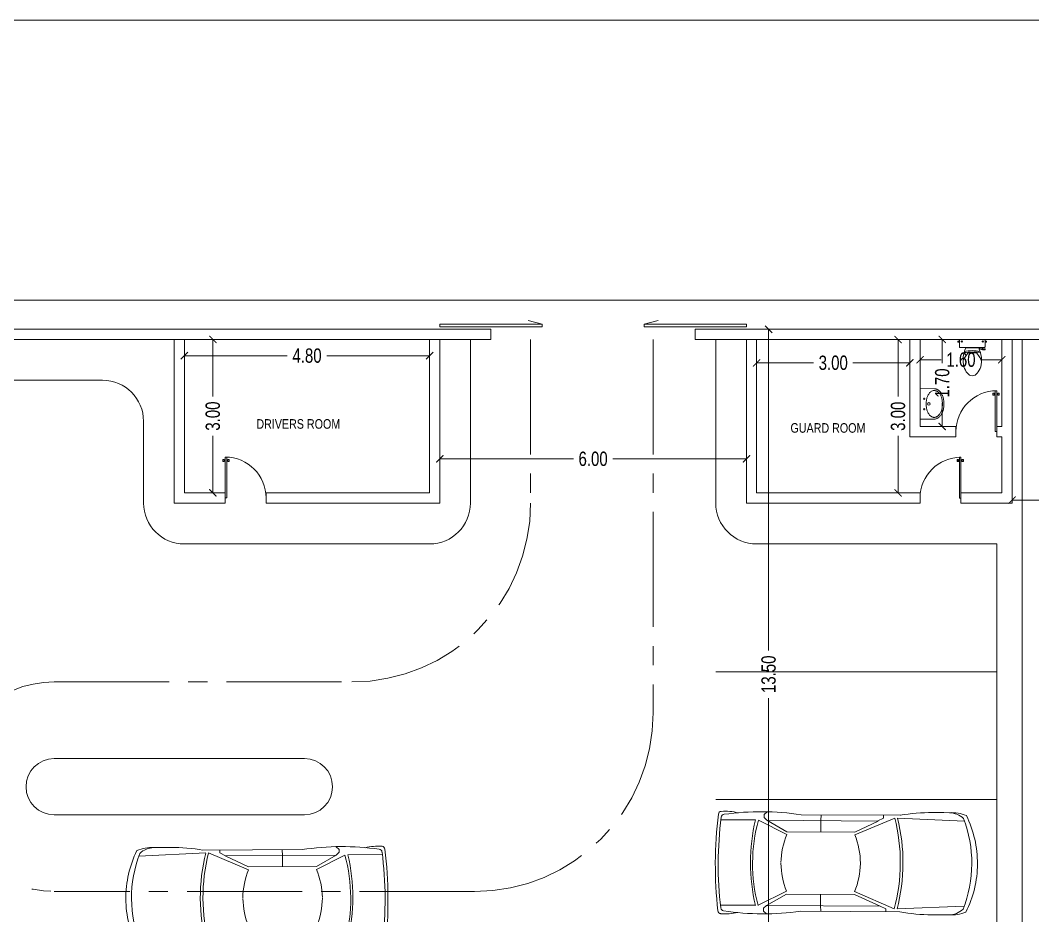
# Model space of a CAD drawing. Header units: millimetres. Extents: x -401 to 2889, y -234 to 146.
# Drawn here: x 143.22 to 163.04, y -18.87 to -1.34 of the extents above; entities that cross this region are included whole.
import ezdxf

# ---------------------------------------------------------------- set-up
doc = ezdxf.new("R2010")
doc.units = ezdxf.units.MM
doc.header["$LTSCALE"] = 3
doc.header["$MEASUREMENT"] = 0
doc.linetypes.add('AXES2', pattern=[1.125, 0.75, -0.125, 0.125, -0.125])
doc.linetypes.add('CONTINU', pattern=[0])
doc.layers.get('0').update_dxf_attribs({"color": 3, "lineweight": 9})
for name, color, linetype, lineweight in [('DIM-IN', 1, 'Continuous', 0), ('Drw - Arch - brick (0.20)', 7, 'CONTINU', 20), ('Drw - Arch - Door (0.05)', 141, 'CONTINU', 5), ('Drw - Arch - Furniture (0.05)', 31, 'Continuous', 5), ('Drw - Arch - Window (0.05)', 4, 'CONTINU', 5), ('Drw - Dimension', 1, 'CONTINU', 0), ('SAINT', 140, 'Continuous', 9), ('text', 7, 'Continuous', 0), ('WALKWAY', 42, 'Continuous', 13)]:
    doc.layers.add(name, color=color, linetype=linetype, lineweight=lineweight)
doc.styles.add('drwazah arabic', font='ARIALUNI.TTF', dxfattribs={"width": 0.75})
doc.styles.get("Standard").update_dxf_attribs({"font": 'simplex.shx', "width": 0.8})
doc.dimstyles.new('Arch A-D 1-200m', dxfattribs={"dimscale": 2, "dimtxt": 0.14, "dimasz": 0.07, "dimexe": 0, "dimexo": 0, "dimgap": 0.05, "dimtad": 0, "dimzin": 1, "dimdsep": 46, "dimtxsty": 'drwazah arabic', "dimblk": 'ARCHTICK', "dimcen": 0, "dimse1": 1, "dimse2": 1, "dimclrd": 9, "dimclre": 9, "dimclrt": 6, "dimaunit": 2, "dimazin": 0, "dimtfac": 1, "dimtmove": 0, "dimatfit": 0, "dimldrblk": 'ARCHTICK', "dimfxl": 0.18, "dimtolj": 1, "dimtzin": 0, "dimlwd": 9, "dimlwe": 9, "dimarcsym": 2})

# ---------------------------------------------------------------- blocks, each defined once
blk = doc.blocks.new('_ArchTick')
at = {"color": 0, "linetype": 'ByBlock', "const_width": 0.15}
blk.add_lwpolyline([(-0.5, -0.5), (0.5, 0.5)], dxfattribs=at)
blk = doc.blocks.new('*D19')
at = {"layer": 'Defpoints', "color": 0, "transparency": 16777216}
for p in [(167.334, -6.817), (85.614, -7.39), (167.334, -7.39)]:
    blk.add_point(p, dxfattribs=at)
at = {"layer": 'Drw - Dimension', "color": 9, "linetype": 'ByBlock', "lineweight": 9, "transparency": 16777216}
for p, q in [((85.614, -6.817), (126.007, -6.817)), ((167.334, -6.817), (126.941, -6.817))]:
    blk.add_line(p, q, dxfattribs=at)
at = {"layer": 'Drw - Dimension', "color": 9, "lineweight": 9, "transparency": 16777216, "xscale": 0.14, "yscale": 0.14, "zscale": 0.14, "rotation": 180}
blk.add_blockref('_ArchTick', (85.614, -6.817), dxfattribs=at)
at = {"layer": 'Drw - Dimension', "color": 9, "lineweight": 9, "transparency": 16777216, "xscale": 0.14, "yscale": 0.14, "zscale": 0.14}
blk.add_blockref('_ArchTick', (167.334, -6.817), dxfattribs=at)
at = {"layer": 'Drw - Dimension', "color": 6, "transparency": 16777216, "insert": (126.474, -6.817), "char_height": 0.28, "attachment_point": 5, "style": 'drwazah arabic'}
blk.add_mtext('\\A1;81.72', dxfattribs=at)
blk = doc.blocks.new('*D44')
at = {"layer": 'Defpoints', "color": 0, "transparency": 16777216}
for p in [(148.334, -7.39), (157.869, -7.39), (152.734, -20.89)]:
    blk.add_point(p, dxfattribs=at)
at = {"layer": 'DIM-IN', "color": 9, "linetype": 'ByBlock', "lineweight": 9, "transparency": 16777216}
for p, q in [((157.869, -7.39), (157.869, -13.673)), ((157.869, -20.89), (157.869, -14.608))]:
    blk.add_line(p, q, dxfattribs=at)
at = {"layer": 'DIM-IN', "color": 9, "lineweight": 9, "transparency": 16777216, "xscale": 0.14, "yscale": 0.14, "zscale": 0.14}
for p, rotation in [((157.869, -7.39), 90), ((157.869, -20.89), 270)]:
    blk.add_blockref('_ArchTick', p, dxfattribs=dict(at, rotation=rotation))
at = {"layer": 'DIM-IN', "color": 6, "transparency": 16777216, "insert": (157.869, -14.14), "char_height": 0.28, "attachment_point": 5, "rotation": 90, "style": 'drwazah arabic'}
blk.add_mtext('\\A1;13.50', dxfattribs=at)
blk = doc.blocks.new('1 M')
at = {"layer": 'Drw - Arch - Door (0.05)'}
for p, q in [((-4544.375, 1057.03), (-4544.375, 1058.03)), ((-4544.375, 1058.03), (-4544.337, 1058.03)), ((-4544.337, 1057.03), (-4544.337, 1058.03)), ((-4544.434, 1057.971), (-4544.433, 1057.972)), ((-4544.434, 1057.97), (-4544.434, 1057.971)), ((-4544.434, 1057.923), (-4544.434, 1057.971)), ((-4544.434, 1057.97), (-4544.434, 1057.969)), ((-4544.434, 1057.968), (-4544.434, 1057.969)), ((-4544.434, 1057.969), (-4544.434, 1057.969)), ((-4544.434, 1057.968), (-4544.434, 1057.967)), ((-4544.434, 1057.967), (-4544.434, 1057.966)), ((-4544.434, 1057.963), (-4544.434, 1057.966)), ((-4544.434, 1057.963), (-4544.434, 1057.963)), ((-4544.434, 1057.963), (-4544.434, 1057.959)), ((-4544.434, 1057.959), (-4544.434, 1057.958)), ((-4544.434, 1057.953), (-4544.434, 1057.958)), ((-4544.434, 1057.953), (-4544.434, 1057.953)), ((-4544.434, 1057.941), (-4544.434, 1057.953)), ((-4544.434, 1057.936), (-4544.434, 1057.941)), ((-4544.434, 1057.941), (-4544.434, 1057.941)), ((-4544.434, 1057.936), (-4544.434, 1057.935)), ((-4544.434, 1057.935), (-4544.434, 1057.931)), ((-4544.434, 1057.928), (-4544.434, 1057.931)), ((-4544.434, 1057.931), (-4544.434, 1057.931)), ((-4544.434, 1057.927), (-4544.434, 1057.928)), ((-4544.434, 1057.926), (-4544.434, 1057.927)), ((-4544.434, 1057.925), (-4544.434, 1057.926)), ((-4544.434, 1057.925), (-4544.434, 1057.924)), ((-4544.434, 1057.925), (-4544.434, 1057.925)), ((-4544.434, 1057.923), (-4544.434, 1057.924)), ((-4544.433, 1057.922), (-4544.434, 1057.923)), ((-4544.433, 1057.972), (-4544.432, 1057.972)), ((-4544.433, 1057.922), (-4544.433, 1057.972)), ((-4544.432, 1057.922), (-4544.433, 1057.922)), ((-4544.432, 1057.972), (-4544.424, 1057.972)), ((-4544.424, 1057.923), (-4544.432, 1057.922)), ((-4544.424, 1057.972), (-4544.416, 1057.971)), ((-4544.416, 1057.924), (-4544.424, 1057.923)), ((-4544.416, 1057.971), (-4544.408, 1057.969)), ((-4544.408, 1057.925), (-4544.416, 1057.924)), ((-4544.408, 1057.969), (-4544.403, 1057.968)), ((-4544.403, 1057.926), (-4544.408, 1057.925)), ((-4544.403, 1057.968), (-4544.402, 1057.967)), ((-4544.403, 1057.926), (-4544.403, 1057.968)), ((-4544.402, 1057.927), (-4544.403, 1057.926)), ((-4544.402, 1057.967), (-4544.401, 1057.959)), ((-4544.402, 1057.927), (-4544.402, 1057.967)), ((-4544.401, 1057.935), (-4544.402, 1057.927)), ((-4544.401, 1057.959), (-4544.4, 1057.958)), ((-4544.401, 1057.959), (-4544.401, 1057.935)), ((-4544.4, 1057.936), (-4544.401, 1057.935)), ((-4544.4, 1057.958), (-4544.397, 1057.958)), ((-4544.4, 1057.958), (-4544.4, 1057.936)), ((-4544.397, 1057.936), (-4544.4, 1057.936)), ((-4544.397, 1057.96), (-4544.396, 1057.961)), ((-4544.397, 1057.96), (-4544.397, 1057.958)), ((-4544.397, 1057.958), (-4544.397, 1057.936)), ((-4544.397, 1057.936), (-4544.397, 1057.934)), ((-4544.396, 1057.933), (-4544.397, 1057.934)), ((-4544.396, 1057.961), (-4544.386, 1057.963)), ((-4544.386, 1057.931), (-4544.396, 1057.933)), ((-4544.386, 1057.963), (-4544.385, 1057.963)), ((-4544.385, 1057.931), (-4544.386, 1057.931)), ((-4544.385, 1057.963), (-4544.384, 1057.963)), ((-4544.384, 1057.931), (-4544.385, 1057.931)), ((-4544.384, 1057.965), (-4544.38, 1057.979)), ((-4544.384, 1057.964), (-4544.384, 1057.965)), ((-4544.384, 1057.963), (-4544.384, 1057.964)), ((-4544.384, 1057.93), (-4544.384, 1057.931)), ((-4544.384, 1057.929), (-4544.384, 1057.93)), ((-4544.38, 1057.915), (-4544.384, 1057.929)), ((-4544.38, 1057.979), (-4544.379, 1057.98)), ((-4544.38, 1057.979), (-4544.38, 1057.979)), ((-4544.38, 1057.915), (-4544.38, 1057.915)), ((-4544.379, 1057.915), (-4544.38, 1057.915)), ((-4544.379, 1057.98), (-4544.378, 1057.98)), ((-4544.379, 1057.98), (-4544.379, 1057.98)), ((-4544.379, 1057.914), (-4544.379, 1057.915)), ((-4544.378, 1057.914), (-4544.379, 1057.914)), ((-4544.378, 1057.98), (-4544.375, 1057.98)), ((-4544.375, 1057.914), (-4544.378, 1057.914)), ((-4544.334, 1057.98), (-4544.337, 1057.98)), ((-4544.337, 1057.914), (-4544.334, 1057.914)), ((-4544.333, 1057.98), (-4544.334, 1057.98)), ((-4544.334, 1057.914), (-4544.333, 1057.914)), ((-4544.333, 1057.979), (-4544.333, 1057.98)), ((-4544.333, 1057.98), (-4544.333, 1057.98)), ((-4544.332, 1057.979), (-4544.333, 1057.979)), ((-4544.333, 1057.915), (-4544.332, 1057.915)), ((-4544.333, 1057.914), (-4544.333, 1057.915)), ((-4544.333, 1057.915), (-4544.333, 1057.915)), ((-4544.329, 1057.965), (-4544.332, 1057.979)), ((-4544.332, 1057.915), (-4544.329, 1057.929)), ((-4544.328, 1057.964), (-4544.329, 1057.965)), ((-4544.329, 1057.929), (-4544.328, 1057.93)), ((-4544.328, 1057.963), (-4544.328, 1057.964)), ((-4544.327, 1057.963), (-4544.328, 1057.963)), ((-4544.328, 1057.93), (-4544.328, 1057.931)), ((-4544.328, 1057.931), (-4544.327, 1057.931)), ((-4544.326, 1057.963), (-4544.327, 1057.963)), ((-4544.327, 1057.931), (-4544.326, 1057.931)), ((-4544.316, 1057.961), (-4544.326, 1057.963)), ((-4544.326, 1057.931), (-4544.316, 1057.933)), ((-4544.316, 1057.96), (-4544.316, 1057.961)), ((-4544.316, 1057.96), (-4544.316, 1057.958)), ((-4544.312, 1057.958), (-4544.316, 1057.958)), ((-4544.316, 1057.958), (-4544.316, 1057.936)), ((-4544.316, 1057.936), (-4544.312, 1057.936)), ((-4544.316, 1057.936), (-4544.316, 1057.934)), ((-4544.316, 1057.933), (-4544.316, 1057.934)), ((-4544.31, 1057.967), (-4544.312, 1057.959)), ((-4544.312, 1057.959), (-4544.312, 1057.958)), ((-4544.312, 1057.959), (-4544.312, 1057.935)), ((-4544.312, 1057.958), (-4544.312, 1057.936)), ((-4544.312, 1057.936), (-4544.312, 1057.935)), ((-4544.312, 1057.935), (-4544.31, 1057.927)), ((-4544.304, 1057.969), (-4544.31, 1057.968)), ((-4544.31, 1057.968), (-4544.31, 1057.967)), ((-4544.31, 1057.926), (-4544.31, 1057.968)), ((-4544.31, 1057.927), (-4544.31, 1057.967)), ((-4544.31, 1057.927), (-4544.31, 1057.926)), ((-4544.31, 1057.926), (-4544.304, 1057.925)), ((-4544.296, 1057.971), (-4544.304, 1057.969)), ((-4544.304, 1057.925), (-4544.296, 1057.924)), ((-4544.288, 1057.972), (-4544.296, 1057.971)), ((-4544.296, 1057.924), (-4544.288, 1057.923)), ((-4544.28, 1057.972), (-4544.288, 1057.972)), ((-4544.288, 1057.923), (-4544.28, 1057.922)), ((-4544.279, 1057.972), (-4544.28, 1057.972)), ((-4544.28, 1057.922), (-4544.279, 1057.922)), ((-4544.278, 1057.971), (-4544.279, 1057.972)), ((-4544.279, 1057.922), (-4544.279, 1057.972)), ((-4544.279, 1057.922), (-4544.278, 1057.923)), ((-4544.278, 1057.97), (-4544.278, 1057.971)), ((-4544.278, 1057.923), (-4544.278, 1057.971)), ((-4544.278, 1057.97), (-4544.278, 1057.969)), ((-4544.278, 1057.968), (-4544.278, 1057.969)), ((-4544.278, 1057.969), (-4544.278, 1057.969)), ((-4544.278, 1057.968), (-4544.278, 1057.967)), ((-4544.278, 1057.967), (-4544.278, 1057.966)), ((-4544.278, 1057.963), (-4544.278, 1057.966)), ((-4544.278, 1057.963), (-4544.278, 1057.963)), ((-4544.278, 1057.963), (-4544.278, 1057.959)), ((-4544.278, 1057.959), (-4544.278, 1057.958)), ((-4544.278, 1057.953), (-4544.278, 1057.958)), ((-4544.278, 1057.953), (-4544.278, 1057.953)), ((-4544.278, 1057.941), (-4544.278, 1057.953)), ((-4544.278, 1057.936), (-4544.278, 1057.941)), ((-4544.278, 1057.941), (-4544.278, 1057.941)), ((-4544.278, 1057.936), (-4544.278, 1057.935)), ((-4544.278, 1057.935), (-4544.278, 1057.931)), ((-4544.278, 1057.928), (-4544.278, 1057.931)), ((-4544.278, 1057.931), (-4544.278, 1057.931)), ((-4544.278, 1057.927), (-4544.278, 1057.928)), ((-4544.278, 1057.926), (-4544.278, 1057.927)), ((-4544.278, 1057.925), (-4544.278, 1057.926)), ((-4544.278, 1057.925), (-4544.278, 1057.924)), ((-4544.278, 1057.925), (-4544.278, 1057.925)), ((-4544.278, 1057.923), (-4544.278, 1057.924)), ((-4544.375, 1057.03), (-4544.337, 1057.03))]:
    blk.add_line(p, q, dxfattribs=at)
blk.add_arc((-4544.375, 1057.03), 1, 0, 90, dxfattribs=at)
blk = doc.blocks.new('ee')
at = {"layer": 'SAINT', "color": 0}
for p, q in [((0.433, 0.243), (0.433, -0.237)), ((0.578, 0.253), (0.443, 0.253)), ((0.536, 0.264), (0.536, 0.254)), ((0.561, 0.264), (0.536, 0.264)), ((0.561, 0.254), (0.536, 0.254)), ((0.539, 0.284), (0.539, 0.264)), ((0.558, 0.284), (0.539, 0.284)), ((0.558, 0.284), (0.558, 0.264)), ((0.561, 0.264), (0.561, 0.254)), ((0.588, 0.243), (0.588, -0.237)), ((0.32, 0.091), (0.193, 0.183)), ((0.426, 0.128), (0.426, -0.122)), ((0.322, -0.085), (0.193, -0.178)), ((0.386, -0.196), (0.401, -0.157)), ((0.386, -0.196), (0.386, -0.247)), ((0.401, -0.157), (0.408, -0.157)), ((0.408, -0.141), (0.433, -0.141)), ((0.408, -0.141), (0.408, -0.247)), ((0.408, -0.247), (0.386, -0.247)), ((0.408, -0.2), (0.433, -0.2)), ((0.578, -0.247), (0.443, -0.247)), ((0.561, -0.249), (0.536, -0.249)), ((0.536, -0.259), (0.536, -0.249)), ((0.561, -0.259), (0.536, -0.259)), ((0.539, -0.279), (0.539, -0.259)), ((0.558, -0.279), (0.539, -0.279)), ((0.558, -0.279), (0.558, -0.259)), ((0.561, -0.259), (0.561, -0.249))]:
    blk.add_line(p, q, dxfattribs=at)
for centre in [(0.549, 0.208), (0.549, -0.203)]:
    blk.add_circle(centre, 0.0125, dxfattribs=at)
for centre, radius, start, end in [((0.443, 0.243), 0.01, 90, 180), ((0.578, 0.243), 0.01, 360, 90), ((-0.001, 0.002), 0.12, 126.3794, 233.6206), ((0.208, -0.262), 0.457, 109.8949, 127.7618), ((0.184, -0.374), 0.557, 64.2321, 103.6755), ((-0.364, -0.001), 0.691, 353.0361, 7.6986), ((-1.179, -0.01), 1.521, 354.4729, 6.5448), ((-0.288, -0.003), 0.659, 346.9796, 14.0724), ((0.201, 0.265), 0.452, 232.7451, 250.7058), ((0.184, 0.379), 0.557, 256.3245, 295.7679), ((0.443, -0.237), 0.01, 180, 270), ((0.578, -0.237), 0.01, 270, 360)]:
    blk.add_arc(centre, radius, start, end, dxfattribs=at)
blk = doc.blocks.new('*D67')
at = {"layer": 'Defpoints', "color": 0, "transparency": 16777216}
for p in [(161.373, -7.589), (161.268, -9.292), (161.434, -9.292)]:
    blk.add_point(p, dxfattribs=at)
at = {"layer": 'Drw - Dimension', "color": 9, "linetype": 'ByBlock', "lineweight": 9, "transparency": 16777216}
for p, q in [((161.268, -7.589), (161.268, -8.055)), ((161.268, -9.292), (161.268, -8.826))]:
    blk.add_line(p, q, dxfattribs=at)
at = {"layer": 'Drw - Dimension', "color": 9, "lineweight": 9, "transparency": 16777216, "xscale": 0.14, "yscale": 0.14, "zscale": 0.14}
for p, rotation in [((161.268, -7.589), 90), ((161.268, -9.292), 270)]:
    blk.add_blockref('_ArchTick', p, dxfattribs=dict(at, rotation=rotation))
at = {"layer": 'Drw - Dimension', "color": 6, "transparency": 16777216, "insert": (161.268, -8.441), "char_height": 0.28, "attachment_point": 5, "rotation": 90, "style": 'drwazah arabic'}
blk.add_mtext('\\A1;1.70', dxfattribs=at)
blk = doc.blocks.new('wash-1')
at = {"color": 0, "linetype": 'ByBlock'}
for p, q in [((-0.299, 0), (-0.298, -0.28)), ((0.299, 0), (-0.299, 0)), ((0.298, -0.28), (0.299, 0)), ((-0.08, -0.077), (-0.12, -0.077)), ((-0.1, -0.057), (-0.1, -0.097)), ((0.08, -0.077), (0.12, -0.077)), ((0.1, -0.057), (0.1, -0.097)), ((-0.293, -0.309), (-0.29, -0.316)), ((0.29, -0.316), (0.293, -0.309)), ((-0.018, -0.467), (0, -0.467)), ((0, -0.439), (-0.015, -0.439)), ((0.015, -0.439), (0, -0.439)), ((0, -0.467), (0.018, -0.467))]:
    blk.add_line(p, q, dxfattribs=at)
blk.add_circle((0, -0.172), 0.025, dxfattribs=at)
for centre, radius, start, end in [((-0.129, -0.288), 0.135, 135.3929, 145.4019), ((-0.122, -0.295), 0.145, 126.0467, 135.3922), ((-0.032, -0.419), 0.298, 119.5384, 126.0455), ((-0.035, -0.414), 0.292, 112.8889, 119.5334), ((-0.047, -0.384), 0.259, 105.8293, 112.8859), ((-0.028, -0.451), 0.33, 100.2651, 105.8331), ((0.017, -0.734), 0.616, 91.5357, 99.6683), ((-0.017, -0.734), 0.616, 80.3291, 88.4617), ((0.028, -0.451), 0.33, 74.1669, 79.7349), ((0.047, -0.384), 0.259, 67.1141, 74.1707), ((0.035, -0.414), 0.292, 60.4666, 67.1111), ((0.032, -0.419), 0.298, 53.9545, 60.4616), ((0.122, -0.295), 0.145, 44.6078, 53.9533), ((0.129, -0.288), 0.135, 34.5981, 44.6071), ((-0.201, -0.279), 0.0968, 180.3, 197.9123), ((-0.165, -0.276), 0.132, 197.9119, 207.6464), ((-0.152, -0.269), 0.146, 207.644, 216.898), ((-0.106, -0.234), 0.205, 216.8919, 223.5363), ((-0.183, -0.277), 0.0805, 164.696, 177.6311), ((-0.173, -0.277), 0.09, 177.6362, 189.223), ((-0.144, -0.273), 0.119, 189.2301, 199.2848), ((-0.121, -0.294), 0.145, 155.0769, 164.6969), ((-0.155, -0.276), 0.108, 199.2854, 210.4378), ((-0.053, -0.184), 0.277, 223.5434, 229.2488), ((-0.121, -0.294), 0.145, 145.4065, 155.0723), ((-0.109, -0.249), 0.162, 210.4303, 219.5241), ((-0.12, -0.259), 0.147, 219.5248, 229.5566), ((-0.103, -0.242), 0.201, 229.2557, 237.1136), ((-0.065, -0.193), 0.232, 229.5598, 237.5322), ((-0.045, -0.163), 0.269, 237.5332, 244.4524), ((0.045, -0.163), 0.269, 295.5468, 302.466), ((0.065, -0.193), 0.232, 302.4689, 310.4412), ((0.103, -0.242), 0.201, 302.8864, 310.7443), ((0.12, -0.259), 0.147, 310.4434, 320.4752), ((0.109, -0.249), 0.162, 320.4759, 329.5697), ((0.053, -0.184), 0.277, 310.7512, 316.4566), ((0.121, -0.294), 0.145, 24.9277, 34.5935), ((0.155, -0.276), 0.108, 329.5597, 340.7121), ((0.121, -0.294), 0.145, 15.3031, 24.9231), ((0.106, -0.234), 0.205, 316.4637, 323.1081), ((0.144, -0.273), 0.119, 340.7179, 350.7725), ((0.183, -0.277), 0.0805, 2.3689, 15.304), ((0.173, -0.277), 0.09, 350.777, 2.3638), ((0.152, -0.269), 0.146, 323.102, 332.356), ((0.165, -0.276), 0.132, 332.3536, 342.0881), ((0.201, -0.279), 0.0968, 342.0877, 359.7), ((-0.023, -0.117), 0.349, 237.1226, 243.08), ((0, -0.073), 0.398, 243.0864, 248.3109), ((-0.04, -0.153), 0.28, 244.4603, 251.2421), ((-0.063, -0.232), 0.228, 248.3137, 255.2329), ((-0.019, -0.089), 0.347, 251.2414, 256.7179), ((-0.023, -0.078), 0.387, 255.2295, 259.3085), ((-0.012, -0.058), 0.379, 256.7125, 261.9599), ((-0.012, -0.02), 0.445, 259.3091, 263.1132), ((0.08, 0.591), 1.034, 261.9603, 263.8854), ((0.031, 0.336), 0.804, 263.1071, 265.2155), ((-0.011, -0.173), 0.294, 265.2152, 268.6985), ((-0.01, -0.246), 0.193, 263.8941, 268.3626), ((0.01, -0.246), 0.193, 271.6374, 276.1059), ((0.011, -0.173), 0.294, 271.3015, 274.7848), ((-0.08, 0.591), 1.034, 276.1146, 278.0397), ((-0.031, 0.336), 0.804, 274.7845, 276.8929), ((0.012, -0.058), 0.379, 278.0401, 283.2875), ((0.012, -0.02), 0.445, 276.8868, 280.6909), ((0.023, -0.078), 0.387, 280.6915, 284.7705), ((0.019, -0.089), 0.347, 283.2817, 288.7581), ((0.063, -0.232), 0.228, 284.7671, 291.6863), ((0.04, -0.153), 0.28, 288.7585, 295.5403), ((0, -0.073), 0.398, 291.6885, 296.9129), ((0.023, -0.117), 0.349, 296.9208, 302.8782)]:
    blk.add_arc(centre, radius, start, end, dxfattribs=at)
blk = doc.blocks.new('*D69')
at = {"layer": 'Defpoints', "color": 0, "transparency": 16777216}
for p in [(160.834, -7.59), (162.434, -7.589), (160.834, -7.985)]:
    blk.add_point(p, dxfattribs=at)
at = {"layer": 'Drw - Dimension', "color": 9, "linetype": 'ByBlock', "lineweight": 9, "transparency": 16777216}
for p, q in [((160.834, -7.985), (161.248, -7.985)), ((162.434, -7.985), (162.019, -7.985))]:
    blk.add_line(p, q, dxfattribs=at)
at = {"layer": 'Drw - Dimension', "color": 9, "lineweight": 9, "transparency": 16777216, "xscale": 0.14, "yscale": 0.14, "zscale": 0.14, "rotation": 180}
blk.add_blockref('_ArchTick', (160.834, -7.985), dxfattribs=at)
at = {"layer": 'Drw - Dimension', "color": 9, "lineweight": 9, "transparency": 16777216, "xscale": 0.14, "yscale": 0.14, "zscale": 0.14}
blk.add_blockref('_ArchTick', (162.434, -7.985), dxfattribs=at)
at = {"layer": 'Drw - Dimension', "color": 6, "transparency": 16777216, "insert": (161.634, -7.985), "char_height": 0.28, "attachment_point": 5, "style": 'drwazah arabic'}
blk.add_mtext('\\A1;1.60', dxfattribs=at)
blk = doc.blocks.new('car-5')
at = {"color": 0, "linetype": 'ByBlock'}
for p, q in [((0.55, 1.002), (0.661, 1.003)), ((0.661, 1.003), (0.883, 1.004)), ((4.175, 0.967), (4.118, 1.019)), ((1.564, 0.897), (0.253, 0.836)), ((3.452, 0.963), (1.508, 0.952)), ((1.619, 0.897), (2.399, 0.568)), ((1.842, 0.898), (1.841, 0.954)), ((1.953, 0.843), (1.842, 0.898)), ((1.945, 0.839), (4.12, 0.855)), ((1.945, 0.839), (2.399, 0.624)), ((3.064, 0.848), (3.058, 0.961)), ((3.065, 0.627), (3.064, 0.849)), ((3.732, 0.575), (4.286, 0.856)), ((3.732, 0.631), (4.12, 0.855)), ((4.12, 0.855), (4.175, 0.911)), ((4.175, 0.911), (4.175, 0.967)), ((4.345, 0.86), (5.021, 0.865)), ((2.399, 0.624), (3.732, 0.631)), ((1.629, -0.881), (2.405, -0.543)), ((2.405, -0.599), (3.739, -0.591)), ((3.738, -0.536), (4.295, -0.81)), ((3.739, -0.591), (4.129, -0.811)), ((1.907, -0.824), (2.405, -0.599)), ((3.072, -0.595), (3.073, -0.817)), ((1.574, -0.881), (0.26, -0.83)), ((3.463, -0.926), (1.518, -0.937)), ((1.907, -0.824), (1.796, -0.88)), ((1.796, -0.88), (1.796, -0.935)), ((4.129, -0.811), (1.907, -0.824)), ((3.073, -0.817), (3.069, -0.928)), ((4.129, -0.811), (4.185, -0.867)), ((4.185, -0.922), (4.129, -0.975)), ((4.185, -0.867), (4.185, -0.922)), ((4.344, -0.81), (5.03, -0.807)), ((0.561, -0.998), (0.672, -0.997)), ((0.672, -0.997), (0.894, -0.996))]:
    blk.add_line(p, q, dxfattribs=at)
for centre, radius, start, end in [((0.509, 0.248), 0.755, 86.8517, 112.7043), ((0.563, 0.573), 0.429, 91.6836, 132.5147), ((0.901, -2.579), 3.583, 80.2135, 90.3137), ((4.233, -4.103), 5.125, 81.868, 98.7642), ((4.941, -0.056), 1.087, 86.0361, 103.8182), ((5.014, 0.972), 0.0553, 0.0745, 90.3162), ((2.118, 0.011), 2.118, 153.8352, 180.3162), ((2.565, 0.013), 2.454, 159.0768, 180.3162), ((5.069, 0.027), 3.611, 166.0662, 194.5662), ((5.049, 0.027), 3.539, 165.7714, 180.2446), ((1.221, 0.006), 3.181, 0.3162, 15.5055), ((0.833, 0.027), 3.61, 346.5845, 13.3409), ((4.95, 0.907), 0.0644, 7.6958, 82.9099), ((-2.064, -0.012), 7.139, 0.3162, 7.4689), ((-2.925, -0.017), 8.056, 0.3162, 7.0491), ((3.874, -0.007), 1.584, 158.7013, 179.1511), ((2.263, -0.016), 1.584, 1.472, 21.93), ((2.118, 0.011), 2.118, 180.2951, 206.7972), ((2.565, 0.013), 2.454, 180.298, 201.5555), ((5.049, 0.027), 3.539, 180.3162, 194.8609), ((3.874, 0.048), 1.584, 181.472, 201.93), ((2.263, 0.039), 1.584, 338.7013, 359.1511), ((1.221, 0.006), 3.181, 345.1269, 0.2365), ((-2.064, -0.012), 7.139, 353.1635, 0.2807), ((-2.925, -0.017), 8.056, 353.5833, 0.2847), ((0.511, -0.244), 0.755, 247.9282, 273.7774), ((0.569, -0.569), 0.429, 228.116, 268.9128), ((0.873, 2.588), 3.584, 270.3091, 280.4175), ((4.188, 4.148), 5.125, 261.868, 278.7642), ((4.94, 0.109), 1.087, 256.8148, 274.5983), ((4.96, -0.854), 0.0644, 277.6958, 352.9099), ((5.024, -0.918), 0.0553, 270.0745, 0.3162)]:
    blk.add_arc(centre, radius, start, end, dxfattribs=at)
blk = doc.blocks.new('*D70')
at = {"layer": 'Defpoints', "color": 0, "transparency": 16777216}
for p in [(146.433, -7.586), (146.433, -10.59), (146.991, -10.59)]:
    blk.add_point(p, dxfattribs=at)
at = {"layer": 'Drw - Dimension', "color": 9, "linetype": 'ByBlock', "lineweight": 9, "transparency": 16777216}
for p, q in [((146.991, -7.586), (146.991, -8.702)), ((146.991, -10.59), (146.991, -9.473))]:
    blk.add_line(p, q, dxfattribs=at)
at = {"layer": 'Drw - Dimension', "color": 9, "lineweight": 9, "transparency": 16777216, "xscale": 0.14, "yscale": 0.14, "zscale": 0.14}
for p, rotation in [((146.991, -7.586), 90), ((146.991, -10.59), 270)]:
    blk.add_blockref('_ArchTick', p, dxfattribs=dict(at, rotation=rotation))
at = {"layer": 'Drw - Dimension', "color": 6, "transparency": 16777216, "insert": (146.991, -9.088), "char_height": 0.28, "attachment_point": 5, "rotation": 90, "style": 'drwazah arabic'}
blk.add_mtext('\\A1;3.00', dxfattribs=at)
blk = doc.blocks.new('*D71')
at = {"layer": 'Defpoints', "color": 0, "transparency": 16777216}
for p in [(146.433, -7.587), (151.234, -7.587), (151.234, -7.906)]:
    blk.add_point(p, dxfattribs=at)
at = {"layer": 'Drw - Dimension', "color": 9, "linetype": 'ByBlock', "lineweight": 9, "transparency": 16777216}
for p, q in [((146.433, -7.906), (148.448, -7.906)), ((151.234, -7.906), (149.219, -7.906))]:
    blk.add_line(p, q, dxfattribs=at)
at = {"layer": 'Drw - Dimension', "color": 9, "lineweight": 9, "transparency": 16777216, "xscale": 0.14, "yscale": 0.14, "zscale": 0.14, "rotation": 180}
blk.add_blockref('_ArchTick', (146.433, -7.906), dxfattribs=at)
at = {"layer": 'Drw - Dimension', "color": 9, "lineweight": 9, "transparency": 16777216, "xscale": 0.14, "yscale": 0.14, "zscale": 0.14}
blk.add_blockref('_ArchTick', (151.234, -7.906), dxfattribs=at)
at = {"layer": 'Drw - Dimension', "color": 6, "transparency": 16777216, "insert": (148.834, -7.906), "char_height": 0.28, "attachment_point": 5, "style": 'drwazah arabic'}
blk.add_mtext('\\A1;4.80', dxfattribs=at)
blk = doc.blocks.new('*D72')
at = {"layer": 'Defpoints', "color": 0, "transparency": 16777216}
for p in [(159.675, -7.59), (160.403, -7.59), (159.234, -10.592)]:
    blk.add_point(p, dxfattribs=at)
at = {"layer": 'Drw - Dimension', "color": 9, "linetype": 'ByBlock', "lineweight": 9, "transparency": 16777216}
for p, q in [((160.403, -7.59), (160.403, -8.706)), ((160.403, -10.592), (160.403, -9.477))]:
    blk.add_line(p, q, dxfattribs=at)
at = {"layer": 'Drw - Dimension', "color": 9, "lineweight": 9, "transparency": 16777216, "xscale": 0.14, "yscale": 0.14, "zscale": 0.14}
for p, rotation in [((160.403, -7.59), 90), ((160.403, -10.592), 270)]:
    blk.add_blockref('_ArchTick', p, dxfattribs=dict(at, rotation=rotation))
at = {"layer": 'Drw - Dimension', "color": 6, "transparency": 16777216, "insert": (160.403, -9.091), "char_height": 0.28, "attachment_point": 5, "rotation": 90, "style": 'drwazah arabic'}
blk.add_mtext('\\A1;3.00', dxfattribs=at)
blk = doc.blocks.new('*D68')
at = {"layer": 'Defpoints', "color": 0, "transparency": 16777216}
for p in [(157.634, -7.589), (160.634, -7.59), (160.634, -8.046)]:
    blk.add_point(p, dxfattribs=at)
at = {"layer": 'Drw - Dimension', "color": 9, "linetype": 'ByBlock', "lineweight": 9, "transparency": 16777216}
for p, q in [((157.634, -8.046), (158.748, -8.046)), ((160.634, -8.046), (159.519, -8.046))]:
    blk.add_line(p, q, dxfattribs=at)
at = {"layer": 'Drw - Dimension', "color": 9, "lineweight": 9, "transparency": 16777216, "xscale": 0.14, "yscale": 0.14, "zscale": 0.14, "rotation": 180}
blk.add_blockref('_ArchTick', (157.634, -8.046), dxfattribs=at)
at = {"layer": 'Drw - Dimension', "color": 9, "lineweight": 9, "transparency": 16777216, "xscale": 0.14, "yscale": 0.14, "zscale": 0.14}
blk.add_blockref('_ArchTick', (160.634, -8.046), dxfattribs=at)
at = {"layer": 'Drw - Dimension', "color": 6, "transparency": 16777216, "insert": (159.134, -8.046), "char_height": 0.28, "attachment_point": 5, "style": 'drwazah arabic'}
blk.add_mtext('\\A1;3.00', dxfattribs=at)
blk = doc.blocks.new('*D94')
at = {"layer": 'Defpoints', "color": 0, "transparency": 16777216}
for p in [(151.434, -9.925), (151.434, -10.79), (157.434, -10.792)]:
    blk.add_point(p, dxfattribs=at)
at = {"layer": 'DIM-IN', "color": 9, "linetype": 'ByBlock', "lineweight": 9, "transparency": 16777216}
for p, q in [((151.434, -9.925), (154.048, -9.925)), ((157.434, -9.925), (154.819, -9.925))]:
    blk.add_line(p, q, dxfattribs=at)
at = {"layer": 'DIM-IN', "color": 9, "lineweight": 9, "transparency": 16777216, "xscale": 0.14, "yscale": 0.14, "zscale": 0.14, "rotation": 180}
blk.add_blockref('_ArchTick', (151.434, -9.925), dxfattribs=at)
at = {"layer": 'DIM-IN', "color": 9, "lineweight": 9, "transparency": 16777216, "xscale": 0.14, "yscale": 0.14, "zscale": 0.14}
blk.add_blockref('_ArchTick', (157.434, -9.925), dxfattribs=at)
at = {"layer": 'DIM-IN', "color": 6, "transparency": 16777216, "insert": (154.434, -9.925), "char_height": 0.28, "attachment_point": 5, "style": 'drwazah arabic'}
blk.add_mtext('\\A1;6.00', dxfattribs=at)
blk = doc.blocks.new('*D95')
at = {"layer": 'Defpoints', "color": 0, "transparency": 16777216}
for p in [(162.634, -10.792), (167.134, -10.732), (167.134, -10.792)]:
    blk.add_point(p, dxfattribs=at)
at = {"layer": 'DIM-IN', "color": 9, "linetype": 'ByBlock', "lineweight": 9, "transparency": 16777216}
for p, q in [((162.634, -10.732), (164.498, -10.732)), ((167.134, -10.732), (165.269, -10.732))]:
    blk.add_line(p, q, dxfattribs=at)
at = {"layer": 'DIM-IN', "color": 9, "lineweight": 9, "transparency": 16777216, "xscale": 0.14, "yscale": 0.14, "zscale": 0.14, "rotation": 180}
blk.add_blockref('_ArchTick', (162.634, -10.732), dxfattribs=at)
at = {"layer": 'DIM-IN', "color": 9, "lineweight": 9, "transparency": 16777216, "xscale": 0.14, "yscale": 0.14, "zscale": 0.14}
blk.add_blockref('_ArchTick', (167.134, -10.732), dxfattribs=at)
at = {"layer": 'DIM-IN', "color": 6, "transparency": 16777216, "insert": (164.884, -10.732), "char_height": 0.28, "attachment_point": 5, "style": 'drwazah arabic'}
blk.add_mtext('\\A1;4.50', dxfattribs=at)

msp = doc.modelspace()

# ---------------------------------------------------------------- linework, layer by layer
at = {"linetype": 'AXES2'}
for p, q in [((153.211, -7.589), (153.211, -10.792)), ((155.611, -7.589), (155.611, -14.892)), ((143.884, -14.29), (149.713, -14.29)), ((152.113, -18.39), (143.884, -18.39))]:
    msp.add_line(p, q, dxfattribs=at)
for centre, radius, start, end in [((149.713, -10.792), 3.498, 270, 0), ((143.884, -16.34), 2.05, 90, 270), ((152.113, -14.892), 3.498, 270, 0)]:
    msp.add_arc(centre, radius, start, end, dxfattribs=at)
msp.add_open_spline([(164.834, -10.939), (164.834, -35.686), (164.834, -60.432), (164.834, -85.179), (164.807, -85.474), (164.78, -85.763), (164.685, -86.665), (164.607, -87.249), (164.425, -88.121), (164.345, -88.431), (164.146, -89.058), (164.029, -89.372), (163.629, -90.303), (163.297, -90.912), (162.244, -92.483), (161.416, -93.383), (160.138, -94.385), (159.761, -94.642), (159.049, -95.056), (158.716, -95.222), (158.014, -95.524), (157.648, -95.659), (156.11, -96.149), (154.816, -96.393), (153.365, -96.644), (153.289, -96.657), (153.213, -96.67), (135.359, -96.67), (117.504, -96.67), (99.65, -96.67), (99.636, -96.67), (99.621, -96.67), (99.607, -96.67), (99.605, -96.671), (99.603, -96.671), (99.601, -96.671), (99.247, -96.673), (98.888, -96.658), (97.806, -96.562), (97.078, -96.431), (95.253, -95.93), (94.186, -95.465), (92.833, -94.606), (92.433, -94.305), (91.626, -93.585), (91.246, -93.16), (90.558, -92.2), (90.252, -91.67), (89.457, -90), (89.049, -88.737), (88.488, -86.622), (88.302, -85.839), (88.114, -85.039), (88.114, -62.187), (88.114, -39.336), (88.114, -16.485)], degree=3, knots=[0, 0, 0, 0, 1, 1, 1, 1.896558, 1.896558, 3.873524, 3.873524, 5.049502, 5.049502, 6.22548, 6.22548, 8.577437, 8.577437, 12.62719, 12.62719, 14.243391, 14.243391, 15.614563, 15.614563, 16.985735, 16.985735, 21.152468, 21.152468, 21.381426, 21.381426, 21.381426, 22.381426, 22.381426, 22.381426, 22.38223, 22.38223, 22.38223, 22.389161, 22.389161, 22.389161, 23.612192, 23.612192, 26.058255, 26.058255, 29.916735, 29.916735, 31.726222, 31.726222, 33.969982, 33.969982, 36.213742, 36.213742, 40.450127, 40.450127, 42.796206, 42.796206, 42.796206, 43.796206, 43.796206, 43.796206, 43.796206], dxfattribs=at)
at = {"layer": 'Drw - Arch - brick (0.20)'}
for p, q in [((181.035, -1.342), (72.396, -1.342)), ((152.434, -7.387), (97.371, -7.39)), ((152.434, -7.387), (152.434, -7.587)), ((152.434, -7.587), (107.559, -7.59)), ((151.234, -7.587), (151.234, -10.59)), ((160.634, -7.589), (160.634, -9.492)), ((146.433, -9.29), (146.433, -10.59)), ((161.534, -9.492), (161.534, -9.292)), ((162.334, -9.492), (162.334, -9.292)), ((162.334, -9.292), (162.434, -9.292)), ((160.634, -9.492), (161.534, -9.492)), ((162.334, -9.492), (162.434, -9.492)), ((146.433, -10.59), (147.233, -10.59)), ((147.233, -10.59), (147.233, -10.79)), ((148.033, -10.59), (151.234, -10.59)), ((148.033, -10.59), (148.033, -10.79)), ((160.834, -10.592), (160.834, -10.792)), ((161.634, -10.592), (161.634, -10.792))]:
    msp.add_line(p, q, dxfattribs=at)
for points in [[(162.834, -7.39), (163.334, -7.39), (163.334, -7.59), (156.434, -7.59), (156.434, -7.39), (163.334, -7.39)], [(146.233, -7.588), (146.233, -10.79), (147.233, -10.79)], [(146.433, -7.586), (146.433, -9.29)], [(148.033, -10.79), (151.434, -10.79), (151.434, -7.587)], [(160.834, -10.792), (157.434, -10.792), (157.434, -7.589)], [(160.834, -10.592), (157.634, -10.592), (157.634, -7.589)], [(161.534, -9.292), (160.834, -9.292), (160.834, -7.59)], [(162.634, -7.59), (162.634, -10.792), (161.634, -10.792)], [(162.434, -7.589), (162.434, -9.292)], [(162.434, -9.492), (162.434, -10.592), (161.634, -10.592)]]:
    msp.add_lwpolyline(points, dxfattribs=at)
at = {"layer": 'Drw - Arch - Window (0.05)'}
for p, q in [((153.434, -7.289), (153.16, -7.216)), ((155.434, -7.289), (155.707, -7.216))]:
    msp.add_line(p, q, dxfattribs=at)
for points in [[(153.434, -7.339), (151.434, -7.339), (151.434, -7.289), (153.434, -7.289)], [(155.434, -7.339), (157.434, -7.339), (157.434, -7.289), (155.434, -7.289)]]:
    msp.add_lwpolyline(points, close=True, dxfattribs=at)
at = {"layer": 'WALKWAY'}
for p, q in [((152.033, -7.59), (152.033, -10.792)), ((156.834, -7.59), (156.834, -10.792)), ((136.834, -8.388), (144.834, -8.388)), ((145.634, -9.188), (145.634, -10.79)), ((146.434, -11.59), (151.233, -11.59)), ((157.634, -11.59), (162.334, -11.59)), ((162.334, -11.59), (162.334, -19.09)), ((156.834, -14.09), (162.334, -14.09)), ((143.884, -15.79), (148.784, -15.79)), ((156.834, -16.59), (162.334, -16.59)), ((148.784, -16.89), (143.884, -16.89))]:
    msp.add_line(p, q, dxfattribs=at)
for centre, radius, start, end in [((144.834, -9.188), 0.8, 0, 90), ((146.434, -10.79), 0.8, 180, 270), ((151.233, -10.79), 0.8, 270, 0), ((157.634, -10.79), 0.8, 180, 270), ((143.884, -16.34), 0.55, 90, 270), ((148.784, -16.34), 0.55, 270, 90)]:
    msp.add_arc(centre, radius, start, end, dxfattribs=at)
msp.add_open_spline([(162.834, -7.59), (162.834, -11.724), (162.834, -15.857), (162.834, -19.99)], degree=3, dxfattribs=at)

# ---------------------------------------------------------------- block references
at = {"layer": 'Drw - Arch - Door (0.05)', "color": 0, "yscale": 0.8, "zscale": 0.8}
for p, xscale in [((-3473.166, -855.016), -0.8), ((3782.733, -856.314), 0.8), ((-3473.866, -856.316), -0.8)]:
    msp.add_blockref('1 M', p, dxfattribs=dict(at, xscale=xscale))
at = {"layer": 'Drw - Arch - Furniture (0.05)', "linetype": 'ByBlock', "xscale": -1}
msp.add_blockref('car-5', (161.957, -17.851), dxfattribs=at)
at = {"layer": 'Drw - Arch - Furniture (0.05)', "linetype": 'ByBlock'}
msp.add_blockref('car-5', (145.288, -18.534), dxfattribs=at)
at = {"layer": 'SAINT', "rotation": 90.00000000000001}
msp.add_blockref('ee', (161.858, -8.178), dxfattribs=at)
at = {"layer": 'SAINT', "xscale": -1, "rotation": 90}
msp.add_blockref('wash-1', (160.834, -8.85), dxfattribs=at)

# ---------------------------------------------------------------- texts
at = {"layer": 'text', "char_height": 0.1875, "attachment_point": 1}
for s, insert in [('{\\fArial|b0|i0|c0|p34;DRIVERS ROOM}', (147.843, -9.148)), ('{\\fArial|b0|i0|c0|p34;GUARD ROOM}', (158.297, -9.226))]:
    msp.add_mtext_dynamic_manual_height_columns(s, width=3.06852, gutter_width=12.5, heights=[0], dxfattribs=dict(at, insert=insert))

# ---------------------------------------------------------------- dimensions: what is measured, and where the dimension line sits
at = {"layer": 'DIM-IN'}
dim = msp.add_linear_dim(base=(157.869, -7.39), p1=(152.734, -20.89), p2=(148.334, -7.39), angle=90, dimstyle='Arch A-D 1-200m', dxfattribs=at)
dim.commit()
dim.dimension.update_dxf_attribs({"geometry": '*D44', "text_midpoint": (157.869, -14.14)})
for base, p1, p2, picture, middle in [((151.434, -9.925), (157.434, -10.792), (151.434, -10.79), '*D94', (154.434, -9.925)), ((167.134, -10.732), (162.634, -10.792), (167.134, -10.792), '*D95', (164.884, -10.732))]:
    dim = msp.add_linear_dim(base=base, p1=p1, p2=p2, dimstyle='Arch A-D 1-200m', dxfattribs=at)
    dim.commit()
    dim.dimension.update_dxf_attribs({"geometry": picture, "text_midpoint": middle})
at = {"layer": 'Drw - Dimension'}
dim = msp.add_linear_dim(base=(167.334, -6.817), p1=(85.614, -7.39), p2=(167.334, -7.39), dimstyle='Arch A-D 1-200m', dxfattribs=at)
dim.commit()
dim.dimension.update_dxf_attribs({"geometry": '*D19', "text_midpoint": (126.474, -6.817)})
for base, p1, p2, angle, picture, middle in [((146.991, -10.59), (146.433, -7.586), (146.433, -10.59), 90, '*D70', (146.991, -9.088)), ((160.403, -7.59), (159.234, -10.592), (159.675, -7.59), 90, '*D72', (160.403, -9.091)), ((161.268, -9.292), (161.373, -7.589), (161.434, -9.292), 90, '*D67', (161.268, -8.441)), ((151.234, -7.906), (146.433, -7.587), (151.234, -7.587), 0, '*D71', (148.834, -7.906)), ((160.634, -8.046), (157.634, -7.589), (160.634, -7.59), 0, '*D68', (159.134, -8.046)), ((160.834, -7.985), (162.434, -7.589), (160.834, -7.59), 180, '*D69', (161.634, -7.985))]:
    dim = msp.add_linear_dim(base=base, p1=p1, p2=p2, angle=angle, dimstyle='Arch A-D 1-200m', dxfattribs=at)
    dim.commit()
    dim.dimension.update_dxf_attribs({"geometry": picture, "text_midpoint": middle})

doc.saveas('drawing.dxf')
